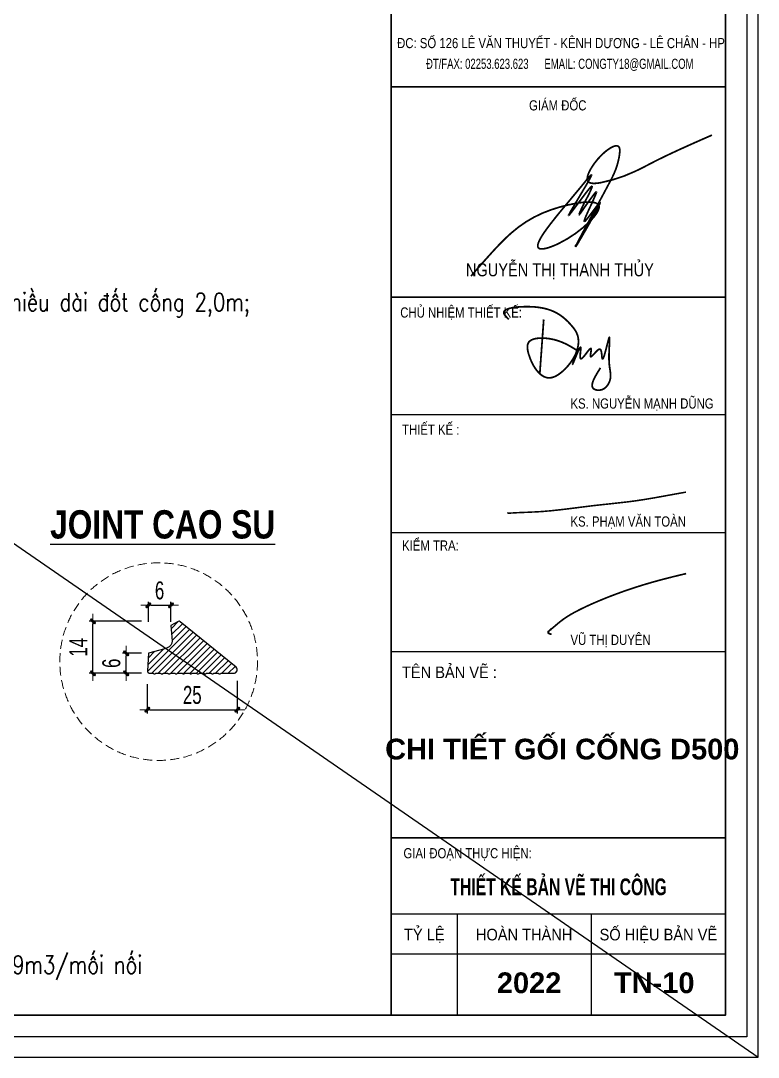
# Model space of a CAD drawing. Header units: inches. Extents: x 144032 to 217447, y 5454 to 57833.
# Drawn here: x 183348 to 185400, y 26884 to 29769 of the extents above; entities that cross this region are included whole.
import ezdxf
from ezdxf.enums import TextEntityAlignment as Align

# ---------------------------------------------------------------- set-up
doc = ezdxf.new("R2010")
doc.units = ezdxf.units.IN
doc.header["$MEASUREMENT"] = 0
doc.linetypes.add('HIDDEN', pattern=[0.375, 0.25, -0.125])
for name, color, linetype, lineweight in [('2 - Text2', 2, 'Continuous', 20), ('ISO', 153, 'Continuous', 13), ('JOINT TAM GIAC', 151, 'Continuous', 25), ('LC Dim', 8, 'Continuous', 18), ('LC Hatch', 252, 'Continuous', 9), ('LC ISO', 153, 'Continuous', 13), ('LC MANH DUT', 35, 'HIDDEN', 5), ('LC Net dam 1', 30, 'Continuous', 30), ('LC Text1', 3, 'Continuous', 20), ('LC Text2', 7, 'Continuous', 25), ('THEP', 1, 'Continuous', 35), ('to', 7, 'Continuous', 15)]:
    doc.layers.add(name, color=color, linetype=linetype, lineweight=lineweight)
for name, color, linetype in [('BT7-THAY', 7, 'Continuous'), ('ENTTNTHIETKE1', 2, 'Continuous'), ('GHICHU', 7, 'Continuous'), ('KHUNGTEN', 5, 'Continuous'), ('T.bao', 6, 'Continuous'), ('TXT', 5, 'Continuous')]:
    doc.layers.add(name, color=color, linetype=linetype)
doc.layers.add('KCS_Plotter', color=11, linetype='Continuous', plot=False)
doc.styles.add('EG 1', font='')
doc.styles.add('HOATBIF', font='hoatbif.shx', dxfattribs={"width": 0.7})
doc.styles.add('LC 3', font='vnsimli.shx', dxfattribs={"width": 0.75})
doc.styles.add('LC3', font='', dxfattribs={"width": 0.8})
doc.styles.add('style1', font='')
doc.styles.add('T2', font='', dxfattribs={"width": 0.8})
doc.styles.add('THANG2', font='')
doc.styles.add('VnAvantH-B', font='')
doc.styles.get('EG 1').set_extended_font_data('.VnAvantH', bold=True)
doc.styles.get('LC3').set_extended_font_data('.VnArialH', bold=True)
doc.styles.get('style1').set_extended_font_data('.VnAvantH')
doc.styles.get('T2').set_extended_font_data('.VnArialH')
doc.styles.get('THANG2').set_extended_font_data('.VnHelvetInsH', bold=True)
doc.styles.get('VnAvantH-B').set_extended_font_data('.VnAvantH', bold=True)
doc.dimstyles.new('1-100(1-25)', dxfattribs={"dimscale": 25, "dimtxt": 2.5, "dimasz": 0.35, "dimexe": 0.5, "dimexo": 0, "dimgap": 0.8, "dimtad": 1, "dimdec": 0, "dimzin": 0, "dimdsep": 46, "dimtxsty": 'HOATBIF', "dimblk1": 'DOT', "dimblk2": 'DOT', "dimsah": 1, "dimcen": -1, "dimdle": 1, "dimclrd": 256, "dimclre": 256, "dimclrt": 4, "dimadec": 3, "dimazin": 2, "dimtfac": 0.333333, "dimtdec": 0, "dimtix": 1, "dimtmove": 2, "dimatfit": 3, "dimldrblk": 'DOT', "dimfxl": 1, "dimtvp": 0.833333, "dimtolj": 1, "dimtzin": 0, "dimarcsym": 0})

# ---------------------------------------------------------------- blocks, each defined once
blk = doc.blocks.new('DOT')
at = {"layer": 'LC Dim'}
blk.add_line((-3, 0), (3, 0), dxfattribs=at)
at = {"layer": 'LC Dim', "color": 4}
blk.add_line((-1, -1), (1, 1), dxfattribs=at)
blk.add_lwpolyline([(0.5, 1), (-1, -0.5), (-0.5, -1), (1, 0.5)], close=True, dxfattribs=at)
blk = doc.blocks.new('*D601')
at = {"layer": 'Defpoints', "color": 0, "ltscale": 2, "transparency": 16777216}
for p in [(183548.7, 28097.7), (183683.9, 28097.7), (183683.9, 27952.8)]:
    blk.add_point(p, dxfattribs=at)
at = {"layer": 'LC Dim', "lineweight": -2, "ltscale": 2, "transparency": 16777216}
for p, q in [((183683.9, 28097.7), (183538.7, 28097.7)), ((183548.7, 27959.8), (183548.7, 28090.7)), ((183683.9, 27952.8), (183538.7, 27952.8))]:
    blk.add_line(p, q, dxfattribs=at)
at = {"layer": 'LC Dim', "lineweight": -2, "ltscale": 2, "transparency": 16777216, "xscale": 7, "yscale": 7, "zscale": 7}
for p, rotation in [((183548.7, 28097.7), 90), ((183548.7, 27952.8), 270)]:
    blk.add_blockref('DOT', p, dxfattribs=dict(at, rotation=rotation))
at = {"layer": 'LC Dim', "color": 4, "ltscale": 2, "transparency": 16777216, "insert": (183507.7, 28025.2), "char_height": 50, "attachment_point": 5, "rotation": 90, "style": 'HOATBIF'}
blk.add_mtext('\\A1;14', dxfattribs=at)
blk = doc.blocks.new('_Dot')
at = {"color": 0, "linetype": 'ByBlock', "lineweight": -2}
blk.add_line((-0.5, 0), (-1, 0), dxfattribs=at)
at = {"color": 0, "linetype": 'ByBlock', "const_width": 0.5}
blk.add_lwpolyline([(-0.25, 0, 1), (0.25, 0, 1)], format="xyb", close=True, dxfattribs=at)
blk = doc.blocks.new('*D602')
at = {"layer": 'Defpoints', "color": 0, "ltscale": 2, "transparency": 16777216}
for p in [(183641.2, 28008.7), (183683.9, 28008.7), (183683.9, 27952.8)]:
    blk.add_point(p, dxfattribs=at)
at = {"layer": 'LC Dim', "lineweight": -2, "ltscale": 2, "transparency": 16777216}
for p, q in [((183683.9, 28008.7), (183631.2, 28008.7)), ((183641.2, 27959.8), (183641.2, 28001.7)), ((183683.9, 27952.8), (183631.2, 27952.8))]:
    blk.add_line(p, q, dxfattribs=at)
at = {"layer": 'LC Dim', "lineweight": -2, "ltscale": 2, "transparency": 16777216, "xscale": 7, "yscale": 7, "zscale": 7}
for p, rotation in [((183641.2, 28008.7), 90), ((183641.2, 27952.8), 270)]:
    blk.add_blockref('DOT', p, dxfattribs=dict(at, rotation=rotation))
at = {"layer": 'LC Dim', "color": 4, "ltscale": 2, "transparency": 16777216, "insert": (183600.2, 27980.7), "char_height": 50, "attachment_point": 5, "rotation": 90, "style": 'HOATBIF'}
blk.add_mtext('\\A1;6', dxfattribs=at)
blk = doc.blocks.new('*D603')
at = {"layer": 'Defpoints', "color": 0, "ltscale": 2, "transparency": 16777216}
for p in [(183950.1, 27931.8), (183700.1, 27922.6), (183950.1, 27851.3)]:
    blk.add_point(p, dxfattribs=at)
at = {"layer": 'LC Dim', "lineweight": -2, "ltscale": 2, "transparency": 16777216}
for p, q in [((183950.1, 27931.8), (183950.1, 27841.3)), ((183700.1, 27922.6), (183700.1, 27841.3)), ((183707.1, 27851.3), (183943.1, 27851.3))]:
    blk.add_line(p, q, dxfattribs=at)
at = {"layer": 'LC Dim', "lineweight": -2, "ltscale": 2, "transparency": 16777216, "xscale": 7, "yscale": 7, "zscale": 7, "rotation": 180}
blk.add_blockref('DOT', (183700.1, 27851.3), dxfattribs=at)
at = {"layer": 'LC Dim', "lineweight": -2, "ltscale": 2, "transparency": 16777216, "xscale": 7, "yscale": 7, "zscale": 7}
blk.add_blockref('DOT', (183950.1, 27851.3), dxfattribs=at)
at = {"layer": 'LC Dim', "color": 4, "ltscale": 2, "transparency": 16777216, "insert": (183825.1, 27892.3), "char_height": 50, "attachment_point": 5, "style": 'HOATBIF'}
blk.add_mtext('\\A1;25', dxfattribs=at)
blk = doc.blocks.new('*D604')
at = {"layer": 'Defpoints', "color": 0, "ltscale": 2, "transparency": 16777216}
for p in [(183765.6, 28142.2), (183702.9, 28096.5), (183765.6, 28096.5)]:
    blk.add_point(p, dxfattribs=at)
at = {"layer": 'LC Dim', "lineweight": -2, "ltscale": 2, "transparency": 16777216}
for p, q in [((183702.9, 28096.5), (183702.9, 28152.2)), ((183709.9, 28142.2), (183758.6, 28142.2)), ((183765.6, 28096.5), (183765.6, 28152.2))]:
    blk.add_line(p, q, dxfattribs=at)
at = {"layer": 'LC Dim', "lineweight": -2, "ltscale": 2, "transparency": 16777216, "xscale": 7, "yscale": 7, "zscale": 7, "rotation": 180}
blk.add_blockref('DOT', (183702.9, 28142.2), dxfattribs=at)
at = {"layer": 'LC Dim', "lineweight": -2, "ltscale": 2, "transparency": 16777216, "xscale": 7, "yscale": 7, "zscale": 7}
blk.add_blockref('DOT', (183765.6, 28142.2), dxfattribs=at)
at = {"layer": 'LC Dim', "color": 4, "ltscale": 2, "transparency": 16777216, "insert": (183734.2, 28183.2), "char_height": 50, "attachment_point": 5, "style": 'HOATBIF'}
blk.add_mtext('\\A1;6', dxfattribs=at)
blk = doc.blocks.new('TIEUDE1')
at = {"layer": '2 - Text2', "color": 7, "style": 'EG 1'}
blk.add_attdef('TIªU§Ò', text='', height=5, dxfattribs=at).set_placement((0, 0), align=Align.BOTTOM_CENTER)
blk.add_attdef('TL', text='', height=3, dxfattribs=at).set_placement((0, -2), align=Align.TOP_CENTER)
blk = doc.blocks.new('chu ki Miss Duyen')
at = {"layer": 'ISO', "ltscale": 2, "const_width": 40}
blk.add_lwpolyline([(843, 225), (838, 225), (836, 225), (834, 225), (832, 225), (830, 226), (828, 226), (827, 226), (826, 226), (825, 226), (824, 226), (823, 226), (821, 226), (820, 227), (819, 227), (818, 227), (817, 227), (816, 227), (815, 227), (814, 227), (813, 228), (812, 228), (810, 228), (809, 228), (808, 228), (807, 229), (806, 229), (805, 229), (804, 229), (803, 230), (801, 230), (800, 230), (799, 230), (798, 231), (797, 231), (795, 231), (794, 232), (793, 232), (792, 232), (791, 233), (789, 233), (788, 233), (787, 234), (786, 234), (785, 235), (783, 235), (782, 235), (781, 236), (780, 236), (779, 237), (778, 237), (777, 238), (776, 238), (776, 238), (775, 238), (775, 239), (774, 239), (774, 239), (773, 239), (773, 240), (772, 240), (771, 240), (771, 240), (770, 241), (770, 241), (769, 241), (769, 242), (768, 242), (768, 242), (767, 242), (767, 243), (766, 243), (766, 243), (765, 244), (765, 244), (765, 244), (764, 245), (764, 245), (763, 245), (763, 246), (762, 246), (762, 246), (762, 247), (761, 247), (761, 247), (760, 248), (760, 248), (760, 248), (759, 249), (759, 249), (759, 249), (758, 250), (758, 250), (758, 250), (758, 251), (757, 251), (757, 251), (757, 252), (756, 252), (756, 253), (756, 253), (756, 253), (756, 254), (755, 254), (755, 255), (755, 255), (755, 255), (755, 256), (755, 256), (754, 257), (754, 257), (754, 257), (754, 258), (754, 258), (754, 259), (754, 259), (754, 260), (754, 260), (754, 260), (754, 261), (754, 261), (754, 262), (754, 262), (754, 263), (754, 263), (754, 263), (754, 264), (754, 264), (754, 265), (754, 265), (754, 266), (754, 266), (754, 267), (754, 267), (755, 268), (755, 268), (755, 269), (755, 269), (755, 270), (755, 270), (755, 270), (756, 271), (756, 271), (756, 272), (756, 272), (756, 273), (757, 273), (757, 274), (757, 274), (757, 275), (758, 275), (758, 276), (758, 276), (758, 277), (759, 277), (759, 278), (759, 278), (759, 279), (760, 279), (760, 280), (760, 280), (761, 281), (761, 281), (761, 282), (762, 282), (762, 283), (762, 283), (763, 284), (763, 284), (763, 285), (764, 285), (764, 286), (764, 286), (765, 287), (766, 288), (767, 289), (767, 290), (768, 291), (769, 293), (770, 294), (771, 295), (771, 296), (772, 297), (773, 298), (774, 299), (775, 300), (776, 301), (777, 302), (778, 303), (778, 304), (780, 306), (781, 307), (782, 308), (783, 309), (784, 310), (785, 311), (786, 312), (786, 312), (787, 313), (788, 314), (789, 315), (790, 316), (791, 317), (792, 318), (792, 319), (793, 320), (794, 321), (795, 322), (796, 323), (797, 324), (797, 324), (798, 325), (799, 326), (800, 327), (801, 328), (801, 329), (802, 330), (803, 330), (804, 331), (805, 332), (805, 333), (806, 334), (807, 335), (808, 336), (808, 336), (809, 337), (810, 338), (811, 339), (811, 340), (812, 340), (813, 341), (814, 343), (816, 344), (817, 346), (819, 348), (820, 349), (822, 351), (823, 352), (824, 354), (826, 355), (827, 357), (829, 358), (830, 360), (831, 361), (834, 364), (840, 370), (842, 372), (845, 376), (848, 379), (851, 382), (853, 386), (856, 389), (859, 392), (862, 395), (865, 398), (867, 401), (870, 404), (873, 407), (876, 411), (879, 414), (882, 417), (885, 420), (887, 423), (890, 427), (893, 430), (896, 433), (899, 436), (902, 440), (905, 443), (908, 446), (911, 449), (914, 453), (917, 456), (920, 459), (923, 462), (926, 466), (928, 469), (931, 472), (934, 476), (937, 479), (940, 482), (943, 486), (946, 489), (949, 492), (953, 495), (956, 499), (959, 502), (962, 505), (965, 509), (968, 512), (971, 515), (974, 519), (977, 522), (980, 525), (983, 529), (986, 532), (989, 535), (992, 538), (996, 542), (999, 545), (1002, 548), (1005, 552), (1008, 555), (1011, 558), (1014, 561), (1017, 565), (1021, 568), (1024, 571), (1027, 574), (1030, 578), (1033, 581), (1036, 584), (1040, 587), (1043, 591), (1046, 594), (1049, 596), (1052, 600), (1056, 603), (1059, 606), (1062, 610), (1065, 613), (1069, 616), (1072, 619), (1075, 622), (1078, 625), (1082, 628), (1085, 631), (1088, 634), (1091, 637), (1095, 640), (1098, 643), (1101, 646), (1105, 649), (1108, 652), (1111, 655), (1114, 658), (1118, 661), (1121, 664), (1124, 667), (1128, 670), (1131, 673), (1134, 676), (1138, 679), (1141, 682), (1144, 685), (1148, 688), (1151, 691), (1154, 694), (1158, 697), (1161, 700), (1165, 702), (1168, 705), (1171, 708), (1175, 711), (1178, 714), (1182, 717), (1185, 720), (1188, 722), (1192, 725), (1195, 728), (1199, 731), (1202, 734), (1205, 736), (1209, 739), (1212, 742), (1216, 745), (1219, 747), (1223, 750), (1226, 753), (1229, 756), (1233, 758), (1236, 761), (1240, 764), (1243, 767), (1247, 769), (1250, 772), (1254, 775), (1257, 777), (1261, 780), (1264, 783), (1268, 785), (1271, 788), (1275, 791), (1278, 793), (1282, 796), (1285, 799), (1289, 801), (1292, 804), (1296, 807), (1299, 809), (1303, 812), (1306, 815), (1310, 817), (1313, 820), (1317, 822), (1320, 825), (1324, 828), (1327, 830), (1331, 833), (1335, 835), (1338, 838), (1342, 840), (1345, 843), (1349, 846), (1352, 848), (1356, 851), (1360, 853), (1363, 856), (1367, 858), (1370, 861), (1374, 863), (1377, 866), (1381, 868), (1385, 871), (1392, 876), (1399, 881), (1406, 886), (1413, 891), (1421, 896), (1428, 901), (1435, 906), (1442, 911), (1447, 915), (1457, 921), (1464, 926), (1471, 931), (1479, 936), (1486, 941), (1493, 946), (1501, 950), (1508, 955), (1515, 960), (1523, 965), (1530, 970), (1537, 975), (1545, 980), (1552, 984), (1559, 989), (1567, 994), (1574, 999), (1582, 1004), (1589, 1008), (1596, 1013), (1604, 1018), (1611, 1023), (1619, 1028), (1626, 1032), (1634, 1037), (1641, 1042), (1648, 1046), (1656, 1051), (1663, 1056), (1671, 1061), (1678, 1065), (1686, 1070), (1693, 1075), (1701, 1079), (1708, 1084), (1716, 1089), (1723, 1093), (1731, 1098), (1738, 1103), (1746, 1107), (1753, 1112), (1761, 1116), (1769, 1121), (1776, 1126), (1784, 1130), (1791, 1135), (1799, 1139), (1806, 1144), (1814, 1148), (1822, 1153), (1829, 1158), (1837, 1162), (1844, 1167), (1852, 1171), (1860, 1176), (1867, 1180), (1875, 1185), (1882, 1189), (1890, 1194), (1898, 1198), (1905, 1203), (1913, 1207), (1921, 1212), (1928, 1216), (1936, 1220), (1943, 1225), (1951, 1229), (1959, 1234), (1964, 1237), (1974, 1243), (1982, 1247), (1989, 1251), (1997, 1256), (2005, 1260), (2012, 1265), (2020, 1269), (2028, 1273), (2036, 1278), (2043, 1282), (2051, 1286), (2059, 1291), (2066, 1295), (2074, 1299), (2082, 1304), (2089, 1308), (2097, 1312), (2105, 1317), (2113, 1321), (2120, 1325), (2128, 1330), (2136, 1334), (2144, 1338), (2151, 1342), (2159, 1347), (2167, 1351), (2175, 1355), (2182, 1359), (2190, 1364), (2198, 1368), (2206, 1372), (2213, 1376), (2221, 1381), (2229, 1385), (2237, 1389), (2244, 1393), (2252, 1397), (2260, 1402), (2268, 1406), (2276, 1410), (2283, 1414), (2291, 1418), (2299, 1422), (2307, 1426), (2315, 1431), (2322, 1435), (2330, 1439), (2338, 1443), (2346, 1447), (2354, 1451), (2361, 1455), (2369, 1459), (2377, 1464), (2385, 1468), (2393, 1472), (2401, 1476), (2408, 1480), (2416, 1484), (2424, 1488), (2432, 1492), (2440, 1496), (2448, 1500), (2456, 1504), (2463, 1508), (2471, 1512), (2479, 1516), (2487, 1520), (2495, 1524), (2503, 1528), (2511, 1532), (2519, 1536), (2526, 1540), (2534, 1544), (2542, 1548), (2550, 1552), (2558, 1556), (2566, 1560), (2574, 1564), (2582, 1568), (2590, 1572), (2598, 1575), (2606, 1579), (2613, 1583), (2621, 1587), (2629, 1591), (2637, 1595), (2645, 1599), (2653, 1603), (2661, 1607), (2669, 1610), (2677, 1614), (2685, 1618), (2693, 1622), (2701, 1626), (2709, 1630), (2717, 1633), (2725, 1637), (2733, 1641), (2741, 1645), (2749, 1649), (2756, 1652), (2764, 1656), (2772, 1660), (2780, 1664), (2788, 1668), (2796, 1671), (2804, 1675), (2812, 1679), (2820, 1683), (2828, 1686), (2836, 1690), (2844, 1694), (2852, 1698), (2860, 1701), (2868, 1705), (2876, 1709), (2884, 1712), (2892, 1716), (2900, 1720), (2908, 1723), (2916, 1727), (2925, 1731), (2933, 1734), (2941, 1738), (2949, 1742), (2957, 1745), (2965, 1749), (2973, 1753), (2981, 1756), (2989, 1760), (2997, 1763), (3005, 1767), (3013, 1771), (3021, 1774), (3029, 1778), (3037, 1781), (3045, 1785), (3053, 1789), (3061, 1792), (3069, 1796), (3078, 1799), (3086, 1803), (3094, 1806), (3102, 1810), (3110, 1813), (3118, 1817), (3126, 1820), (3134, 1824), (3142, 1827), (3150, 1831), (3156, 1833), (3167, 1838), (3175, 1841), (3183, 1845), (3191, 1848), (3199, 1852), (3207, 1855), (3215, 1859), (3223, 1862), (3232, 1866), (3240, 1869), (3248, 1873), (3256, 1876), (3264, 1879), (3272, 1883), (3280, 1886), (3288, 1890), (3297, 1893), (3305, 1896), (3313, 1900), (3321, 1903), (3329, 1907), (3337, 1910), (3345, 1913), (3354, 1917), (3362, 1920), (3370, 1923), (3378, 1927), (3386, 1930), (3394, 1933), (3403, 1937), (3411, 1940), (3419, 1944), (3427, 1947), (3435, 1950), (3452, 1957), (3468, 1963), (3484, 1970), (3501, 1977), (3517, 1983), (3534, 1990), (3550, 1996), (3566, 2003), (3583, 2009), (3599, 2016), (3616, 2022), (3632, 2029), (3648, 2035), (3665, 2042), (3681, 2048), (3698, 2055), (3714, 2061), (3731, 2068), (3747, 2074), (3763, 2081), (3780, 2087), (3796, 2093), (3813, 2100), (3828, 2106)], dxfattribs=at)
blk = doc.blocks.new('nguyen thi thanh thuy')
at = {"layer": 'ISO', "ltscale": 2, "const_width": 40}
blk.add_lwpolyline([(-2685, -1690, -0.006388), (-2178, -1117, -0.008557), (-1977, -905, -0.017087), (-1770, -708, -0.102087), (-833, -161, -0.039833), (-270, -16, -0.020512), (-90, 8, -0.044497), (98, 9, -0.05587), (182, -8, -0.113633), (236, -42, -0.176433), (258, -92, -0.077033), (254, -135, -0.069534), (223, -210, -0.038569), (166, -296, -0.030368), (57, -421, -0.082382), (-675, -942, -0.035158), (-905, -1035, -0.04441), (-1026, -1062, -0.066948), (-1091, -1062, -0.143409), (-1132, -1043, -0.176131), (-1149, -1007, -0.069024), (-1148, -973, -0.059887), (-1131, -911, -0.036714), (-1079, -807, -0.019023), (-1000, -683, -0.011006), (-898, -542, -0.01042), (-645, -222, 0.001355), (-76, 463, -0.031231), (69, 631, -0.180623), (82, 640, -0.602198), (84, 631, -0.055981), (56, 570, -0.010846), (-28, 418, 0.000464), (-371, -161, 0.02324), (-439, -286, 1.627113), (-437, -292, 0.049833), (-397, -245, 0.005496), (-91, 162, -0.011697), (26, 311, -0.051381), (82, 370, -0.288592), (95, 376, -0.379106), (97, 362, -0.040394), (80, 315, -0.015043), (4, 153, 0.026859), (-200, -261, 0.160173), (-204, -278, 0.62441), (-195, -273, 0.034188), (-141, -204, -0.015387), (148, 200, -0.034245), (183, 240, -0.377171), (195, 246, -0.275743), (195, 230, -0.039705), (162, 143, -0.007154), (29, -150, 0.010269), (-53, -335, 0.059207), (-81, -418, 0.494242), (-78, -431, 0.209425), (-61, -421, 0.031522), (-22, -378, 0.012151), (92, -232, -0.015412), (249, -26, -0.066877), (274, -2, -1.012313), (279, -8, -0.055225), (269, -38, -0.019501), (211, -159, -0.008968), (2, -538, -0.00525), (-207, -898, -0.041875), (-284, -1018, -0.365695), (-264, -970, -0.007459), (-39, -543, 0.000828), (491, 447, 0.016244), (598, 659, 0.05881), (711, 1009, 0.039413), (734, 1174, 0.060004), (730, 1242, 0.240646), (692, 1298, 0.134453), (647, 1305, 0.071372), (590, 1291, 0.040684), (523, 1258, 0.056501), (335, 1112, 0.071752), (65, 772, 0.045704), (5, 642, 0.058573), (-12, 565, 0.116475), (-5, 505, 0.165912), (30, 466, 0.096245), (88, 446, 0.048338), (165, 443, 0.036618), (301, 460, 0.062636), (1097, 724, 0.01049), (1469, 913, -0.006081), (1725, 1041, -0.007252), (2275, 1297, -0.003845), (2852, 1552)], format="xyb", dxfattribs=at)
blk = doc.blocks.new('chu ki Toan')
at = {"layer": 'LC ISO', "const_width": 49}
blk.add_lwpolyline([(-20, 15), (-7, 4), (0, 0), (12, -4), (24, -6), (37, -6), (51, -6), (61, -5), (78, -4), (92, -3), (105, -2), (119, -1), (132, 0), (146, 0), (159, 1), (173, 2), (186, 3), (199, 3), (213, 4), (226, 5), (239, 6), (252, 6), (265, 7), (278, 8), (291, 8), (304, 9), (317, 10), (330, 10), (343, 11), (356, 11), (369, 12), (382, 12), (395, 13), (408, 14), (420, 14), (433, 15), (446, 15), (458, 16), (471, 16), (484, 17), (496, 17), (509, 18), (522, 18), (534, 19), (547, 19), (559, 20), (572, 20), (584, 21), (597, 21), (609, 22), (622, 22), (634, 23), (647, 23), (659, 24), (672, 24), (684, 25), (697, 26), (709, 26), (721, 27), (734, 27), (746, 28), (759, 28), (771, 29), (783, 29), (796, 30), (808, 31), (820, 31), (833, 32), (845, 32), (858, 33), (870, 34), (882, 34), (895, 35), (907, 36), (919, 36), (932, 37), (944, 38), (957, 38), (969, 39), (982, 40), (992, 41), (1006, 42), (1019, 42), (1031, 43), (1044, 44), (1056, 45), (1069, 46), (1081, 47), (1094, 48), (1106, 49), (1119, 49), (1131, 50), (1144, 51), (1156, 52), (1169, 53), (1181, 54), (1194, 55), (1207, 56), (1219, 58), (1232, 59), (1244, 60), (1257, 61), (1270, 62), (1282, 63), (1295, 64), (1307, 65), (1320, 67), (1333, 68), (1345, 69), (1358, 70), (1371, 71), (1383, 73), (1396, 74), (1409, 75), (1421, 76), (1434, 78), (1447, 79), (1459, 80), (1472, 82), (1485, 83), (1497, 84), (1510, 86), (1523, 87), (1536, 88), (1548, 90), (1561, 91), (1574, 92), (1586, 94), (1599, 95), (1612, 97), (1625, 98), (1637, 99), (1650, 101), (1663, 102), (1676, 104), (1688, 105), (1701, 107), (1714, 108), (1727, 110), (1739, 111), (1752, 113), (1765, 114), (1778, 116), (1790, 117), (1803, 119), (1816, 120), (1829, 122), (1841, 123), (1854, 125), (1867, 126), (1880, 128), (1892, 129), (1905, 131), (1918, 133), (1931, 134), (1944, 136), (1956, 137), (1969, 139), (1982, 141), (1995, 142), (2007, 144), (2020, 145), (2033, 147), (2046, 149), (2058, 150), (2071, 152), (2084, 153), (2097, 155), (2109, 157), (2122, 158), (2135, 160), (2147, 161), (2160, 163), (2173, 165), (2186, 166), (2198, 168), (2211, 170), (2224, 171), (2236, 173), (2245, 174), (2262, 176), (2274, 178), (2287, 179), (2300, 181), (2313, 182), (2325, 184), (2338, 186), (2351, 187), (2363, 189), (2376, 191), (2389, 192), (2401, 194), (2414, 195), (2426, 197), (2439, 199), (2452, 200), (2464, 202), (2477, 203), (2490, 205), (2502, 206), (2515, 208), (2528, 210), (2540, 211), (2553, 213), (2566, 214), (2578, 216), (2591, 217), (2603, 219), (2616, 221), (2629, 222), (2641, 224), (2654, 225), (2667, 227), (2679, 228), (2692, 230), (2705, 231), (2717, 233), (2734, 235), (2743, 236), (2755, 237), (2768, 239), (2780, 240), (2793, 241), (2806, 243), (2818, 244), (2831, 246), (2844, 247), (2856, 249), (2869, 250), (2882, 252), (2894, 253), (2907, 254), (2920, 256), (2932, 257), (2945, 259), (2958, 260), (2970, 261), (2983, 263), (2996, 264), (3008, 265), (3021, 267), (3034, 268), (3046, 270), (3059, 271), (3072, 272), (3084, 274), (3097, 275), (3110, 276), (3122, 278), (3135, 279), (3148, 280), (3160, 282), (3173, 283), (3186, 285), (3199, 286), (3211, 287), (3224, 289), (3237, 290), (3249, 291), (3262, 293), (3275, 294), (3287, 295), (3300, 297), (3313, 298), (3325, 299), (3338, 301), (3351, 302), (3363, 304), (3376, 305), (3389, 306), (3401, 308), (3414, 309), (3427, 310), (3439, 312), (3452, 313), (3465, 315), (3477, 316), (3490, 317), (3503, 319), (3516, 320), (3528, 322), (3541, 323), (3554, 324), (3566, 326), (3579, 327), (3592, 329), (3604, 330), (3617, 332), (3630, 333), (3642, 334), (3655, 336), (3668, 337), (3680, 339), (3693, 340), (3706, 342), (3718, 343), (3731, 345), (3744, 346), (3756, 348), (3769, 349), (3782, 351), (3794, 352), (3807, 354), (3820, 356), (3832, 357), (3845, 359), (3858, 360), (3870, 362), (3883, 364), (3896, 365), (3908, 367), (3921, 368), (3933, 370), (3946, 372), (3959, 373), (3971, 375), (3984, 377), (3997, 378), (4009, 380), (4022, 382), (4035, 384), (4047, 385), (4060, 387), (4072, 389), (4085, 391), (4095, 392), (4110, 394), (4123, 396), (4136, 398), (4148, 400), (4161, 402), (4173, 404), (4186, 405), (4199, 407), (4211, 409), (4224, 411), (4236, 413), (4249, 415), (4262, 417), (4274, 419), (4287, 421), (4299, 423), (4312, 425), (4325, 427), (4337, 429), (4350, 431), (4362, 433), (4375, 435), (4388, 437), (4400, 439), (4413, 441), (4425, 443), (4438, 445), (4450, 447), (4463, 449), (4476, 452), (4488, 454), (4501, 456), (4513, 458), (4526, 460), (4538, 462), (4551, 464), (4564, 467), (4576, 469), (4589, 471), (4601, 473), (4614, 475), (4626, 477), (4639, 480), (4651, 482), (4664, 484), (4677, 486), (4689, 488), (4702, 491), (4714, 493), (4727, 495), (4739, 497), (4752, 500), (4764, 502), (4777, 504), (4790, 506), (4802, 509), (4815, 511), (4827, 513), (4840, 515), (4852, 518), (4865, 520), (4877, 522), (4890, 524), (4903, 527), (4915, 529), (4928, 531), (4940, 534), (4953, 536), (4965, 538), (4978, 540), (4990, 543), (5003, 545), (5015, 547), (5028, 550), (5041, 552), (5053, 554), (5066, 556), (5078, 559), (5091, 561), (5103, 563), (5116, 566), (5128, 568), (5141, 570), (5153, 572), (5166, 575), (5179, 577), (5191, 579), (5204, 582), (5216, 584), (5229, 586), (5241, 588), (5254, 591), (5266, 593), (5279, 595), (5291, 597), (5304, 600), (5317, 602), (5329, 604), (5342, 606), (5354, 609), (5367, 611), (5379, 613), (5392, 616), (5404, 618), (5417, 620), (5429, 622), (5442, 625), (5455, 627), (5467, 629), (5480, 631), (5492, 634), (5505, 636), (5517, 638), (5530, 640), (5542, 643), (5555, 645), (5567, 647), (5580, 649), (5593, 652), (5605, 654), (5618, 656), (5630, 658), (5643, 661), (5655, 663)], dxfattribs=at)
blk = doc.blocks.new('Nguyen Manh Dung')
at = {"layer": 'LC ISO', "const_width": 60}
for points in [[(-1870, 1732), (-1922, 1783), (-1970, 1833), (-2008, 1881), (-2021, 1904), (-2030, 1922), (-2036, 1946), (-2036, 1965), (-2032, 1984), (-2024, 2001), (-2013, 2017), (-1997, 2033), (-1956, 2060), (-1902, 2084), (-1839, 2104), (-1766, 2121), (-1686, 2135), (-1601, 2145), (-1512, 2153), (-1330, 2161), (-1222, 2162), (-1153, 2160), (-1069, 2157), (-989, 2152), (-911, 2144), (-837, 2135), (-695, 2110), (-564, 2078), (-443, 2038), (-329, 1991), (-223, 1936), (-123, 1874), (-29, 1805), (62, 1728), (149, 1645), (256, 1528), (315, 1458), (354, 1407), (390, 1354), (422, 1299), (437, 1269), (469, 1185), (484, 1126), (494, 1065), (499, 1003), (499, 941), (494, 878), (485, 814), (471, 750), (453, 686), (431, 622), (405, 559), (376, 496), (307, 372), (227, 253), (136, 140), (37, 34), (-37, -34), (-125, -106), (-181, -145), (-238, -181), (-295, -210), (-353, -234), (-410, -250), (-483, -260), (-523, -259), (-578, -251), (-632, -234), (-684, -211), (-736, -180), (-785, -143), (-833, -100), (-879, -52), (-923, 1), (-965, 58), (-1005, 119), (-1042, 183), (-1077, 249), (-1138, 388), (-1194, 552), (-1208, 601), (-1223, 671), (-1233, 739), (-1236, 803), (-1230, 862), (-1211, 919), (-1186, 959), (-1148, 997), (-1101, 1027), (-1045, 1052), (-983, 1070), (-915, 1083), (-844, 1090), (-769, 1093), (-693, 1092), (-616, 1088), (-517, 1077), (-468, 1069), (-329, 1041), (-199, 1004), (-78, 960), (38, 909), (148, 854), (254, 795), (460, 671)], [(-814, -118), (-802, 50), (-790, 217), (-778, 385), (-765, 552), (-753, 720), (-741, 888), (-729, 1055), (-717, 1223), (-705, 1390), (-693, 1558), (-681, 1725)], [(477, 775), (449, 689), (422, 605), (409, 565), (396, 525), (384, 487), (373, 450), (361, 415), (351, 382), (342, 351), (333, 323), (325, 298), (319, 275), (313, 256), (309, 240), (306, 227), (304, 218), (304, 214), (305, 213), (306, 215), (308, 217), (310, 221), (313, 227), (315, 232), (318, 240), (326, 258), (336, 280), (346, 306), (358, 334), (370, 365), (384, 398), (398, 433), (427, 504), (457, 575), (472, 609), (486, 641), (500, 671), (514, 699), (526, 723), (538, 744), (548, 761), (553, 767), (557, 773), (561, 777), (565, 780), (568, 781), (571, 781), (573, 779), (575, 776), (576, 771), (577, 764), (578, 756), (578, 746), (577, 735), (577, 723), (575, 695), (572, 664), (569, 631), (565, 596), (560, 527), (558, 494), (558, 464), (560, 438), (561, 426), (564, 416), (566, 408), (570, 401), (574, 395), (580, 391), (584, 390), (590, 390), (597, 392), (605, 396), (613, 401), (622, 408), (631, 416), (641, 425), (662, 447), (684, 472), (707, 500), (731, 530), (779, 593), (802, 623), (825, 652), (846, 678), (866, 701), (875, 710), (884, 719), (892, 726), (900, 732), (906, 737), (913, 740), (918, 741), (922, 740), (926, 737), (929, 732), (931, 725), (931, 717), (932, 706), (931, 694), (930, 680), (929, 666), (925, 634), (920, 601), (915, 568), (912, 536), (910, 522), (909, 508), (909, 496), (909, 485), (911, 476), (913, 469), (914, 466), (920, 461), (925, 461), (931, 462), (937, 465), (945, 470), (953, 476), (962, 484), (971, 493), (981, 503), (1003, 526), (1026, 551), (1076, 605), (1101, 632), (1126, 657), (1150, 679), (1162, 688), (1173, 697), (1184, 704), (1195, 709), (1205, 713), (1214, 715), (1223, 715), (1228, 715), (1239, 710), (1246, 704), (1252, 697), (1258, 688), (1263, 677), (1267, 665), (1275, 639), (1281, 609), (1286, 576), (1290, 543), (1293, 510), (1296, 479), (1299, 451), (1302, 426), (1304, 416), (1306, 405), (1308, 399), (1310, 394), (1312, 389), (1315, 387), (1318, 385), (1321, 385), (1324, 387), (1327, 389), (1331, 393), (1334, 399), (1342, 412), (1350, 430), (1359, 452), (1368, 477), (1377, 505), (1386, 536), (1396, 569), (1406, 605), (1426, 679), (1466, 833), (1475, 870), (1485, 906), (1494, 941), (1502, 973), (1510, 1003), (1518, 1031), (1524, 1055), (1531, 1075), (1538, 1095), (1541, 1104), (1545, 1112), (1549, 1116), (1552, 1117), (1554, 1113), (1556, 1106), (1557, 1095), (1558, 1081), (1558, 1065), (1558, 1045), (1557, 1023), (1557, 998), (1556, 971), (1554, 942), (1553, 911), (1552, 878), (1550, 844), (1546, 772), (1543, 696), (1540, 617), (1538, 537), (1537, 458), (1537, 381), (1540, 306), (1541, 276), (1544, 237), (1547, 204), (1550, 173), (1557, 113), (1565, 57), (1573, 5), (1580, -45), (1586, -93), (1590, -139), (1592, -185), (1590, -230), (1584, -276), (1580, -299), (1573, -328), (1568, -347), (1560, -371), (1551, -395), (1540, -419), (1528, -444), (1515, -467), (1501, -491), (1485, -513), (1469, -535), (1451, -556), (1432, -576), (1412, -594), (1390, -611), (1368, -626), (1344, -640), (1320, -652), (1288, -663), (1267, -668), (1239, -673), (1211, -676), (1183, -677), (1155, -676), (1128, -673), (1103, -668), (1079, -662), (1056, -653), (1039, -645), (1019, -632), (1004, -620), (992, -605), (982, -590), (975, -573), (970, -555), (966, -536), (965, -516), (966, -494), (969, -472), (973, -449), (979, -424), (987, -399), (996, -373), (1006, -346), (1018, -319), (1031, -291), (1060, -233), (1093, -172), (1128, -111), (1166, -48), (1246, 81)]]:
    blk.add_lwpolyline(points, dxfattribs=at)
blk = doc.blocks.new('khung vpn')
at = {"layer": 'Defpoints'}
for p, q in [((52556.46, -4235.276), (52556.46, -4195.446)), ((52498.758, -4235.276), (52556.46, -4235.276))]:
    blk.add_line(p, q, dxfattribs=at)
at = {"layer": 'KHUNGTEN'}
blk.add_lwpolyline([(52556.243, -4234.885), (52502.048, -4234.885), (52502.048, -4195.662), (52556.243, -4195.662)], close=True, dxfattribs=at)
at = {"layer": 'T.bao'}
for p, q in [((52549.443, -4222.987), (52555.832, -4222.987)), ((52549.443, -4225.241), (52555.832, -4225.241)), ((52549.443, -4227.516), (52555.832, -4227.516)), ((52549.443, -4232.534), (52555.832, -4232.534)), ((52550.703, -4232.534), (52550.703, -4234.474)), ((52553.267, -4232.534), (52553.267, -4234.474)), ((52549.443, -4233.296), (52555.832, -4233.296))]:
    blk.add_line(p, q, dxfattribs=at)
at = {"layer": 'THEP'}
for p, q in [((52549.443, -4216.721), (52555.832, -4216.721)), ((52549.443, -4220.741), (52555.832, -4220.741)), ((52549.443, -4231.083), (52555.832, -4231.083))]:
    blk.add_line(p, q, dxfattribs=at)
for points in [[(52555.832, -4234.474), (52502.459, -4234.474), (52502.459, -4196.073), (52555.832, -4196.073)], [(52555.832, -4196.073), (52555.832, -4234.474), (52549.443, -4234.474), (52549.443, -4196.073)]]:
    blk.add_lwpolyline(points, close=True, dxfattribs=at)
at = {"layer": 'TXT', "linetype": 'Continuous'}
blk.add_line((52555.832, -4196.073), (52555.832, -4234.474), dxfattribs=at)
at = {"layer": 'ISO', "xscale": 0.0007999999999999995, "yscale": 0.0007999999999999995, "zscale": 0.0007999999999999995, "rotation": 352.0676215534355}
blk.add_blockref('chu ki Miss Duyen', (52551.816, -4227.273), dxfattribs=at)
at = {"layer": 'LC ISO', "xscale": 0.000601425, "yscale": 0.000601425, "zscale": 0.000601425}
blk.add_blockref('chu ki Toan', (52551.676, -4224.868), dxfattribs=at)
at = {"layer": 'LC Net dam 1'}
for name, p, xscale, yscale, zscale in [('nguyen thi thanh thuy', (52553.202, -4218.934), 0.0008320000000000002, 0.0008320000000000002, 0.0008320000000000002), ('Nguyen Manh Dung', (52552.742, -4222.139), 0.0005625000000000002, 0.0005625000000000002, 0.0005625000000000002)]:
    blk.add_blockref(name, p, dxfattribs=dict(at, xscale=xscale, yscale=yscale, zscale=zscale))
at = {"layer": 'BT7-THAY', "linetype": 'ByBlock', "style": 'VnAvantH-B', "width": 0.7}
blk.add_text('thiÕt kÕ b¶n vÏ thi c«ng', height=0.32076, dxfattribs=at).set_placement((52552.643, -4232.177), align=Align.CENTER)
at = {"layer": 'TXT', "linetype": 'Continuous'}
for s, height, style, width, p in [('®c: sè 126 lª v¨n thuyÕt - kªnh d\xad¬ng - lª ch©n - hp', 0.19408, 'T2', 0.8, (52552.689, -4215.98)), ('§T/fax: 02253.623.623      Email: Congty18@gmail.com', 0.19408, 'style1', 0.7, (52552.666, -4216.376)), ('nguyÔn thÞ thanh thñy', 0.24954, 'T2', 0.8, (52552.668, -4220.343)), ('giai ®o¹n thùc hiÖn:', 0.19408, 'T2', 0.8, (52550.904, -4231.471)), ('tû lÖ', 0.2218, 'T2', 0.9, (52550.076, -4233.041)), ('hoµn thµnh', 0.2218, 'T2', 0.9, (52551.985, -4233.041)), ('sè hiÖu b¶n vÏ', 0.22181, 'T2', 0.9, (52554.55, -4233.041))]:
    blk.add_text(s, height=height, dxfattribs=dict(at, style=style, width=width)).set_placement(p, align=Align.CENTER)
at = {"layer": 'TXT', "linetype": 'Continuous', "style": 'T2'}
for s, height, width, p in [('gi¸m ®èc', 0.1941, 0.8, (52552.079, -4217.171)), ('chñ nhiÖm thiÕt kÕ:', 0.19408, 0.8, (52549.617, -4221.132)), ('ks. nguyÔn m¹nh dòng', 0.19408, 0.8, (52552.871, -4222.872)), ('thiÕt kÕ :', 0.1941, 0.8, (52549.651, -4223.371)), ('ks. ph¹m v¨n toµn', 0.19408, 0.8, (52552.871, -4225.128)), ('kiÓm tra:', 0.1941, 0.8, (52549.651, -4225.587)), ('vò thÞ duyªn', 0.19408, 0.8, (52552.871, -4227.392)), ('tªn b¶n vÏ :', 0.22181, 0.9, (52549.651, -4228.026))]:
    blk.add_text(s, height=height, dxfattribs=dict(at, width=width)).set_placement(p)

msp = doc.modelspace()

# ---------------------------------------------------------------- hatches: boundary and pattern name
at = {"layer": 'LC Hatch', "ltscale": 200}
h = msp.add_hatch(dxfattribs=at)
h.set_pattern_fill('BT-DA1X2', color=256, scale=0.8, style=0, pattern_type=2)
h.set_pattern_definition([(50, (161414.61, 58077.06), (145.74774, -12.75127), [15.24, -167.64]), (355, (161414.61, 58077.06), (-28.19426, 152.8453), [12.192, -134.112]), (100.451, (161426.76, 58075.99), (117.554, 140.09335), [12.952, -142.472]), (50, (161574.61, 58237.06), (145.74774, -12.75127), [15.24, -167.64]), (355, (161574.61, 58237.06), (-28.19426, 152.8453), [12.192, -134.112]), (100.451, (161586.76, 58235.99), (117.554, 140.09335), [12.952, -142.472]), (46.1842, (161414.61, 58117.7), (216.8632, -33.6339), [22.86, -251.46]), (96.6356, (161432.69, 58114.9), (189.9234, 197.9404), [19.428, -213.708]), (351.184, (161414.61, 58117.7), (189.9237, 197.9401), [18.288, -201.168]), (46.1842, (161574.61, 58277.7), (216.8632, -33.6339), [22.86, -251.46]), (96.6356, (161592.69, 58274.9), (189.9234, 197.9404), [19.428, -213.708]), (351.184, (161574.61, 58277.7), (189.9237, 197.9401), [18.288, -201.168]), (21, (161434.93, 58107.54), (121.2919, -81.8124), [15.24, -167.64]), (326, (161434.93, 58107.54), (49.4416, 147.3504), [12.192, -134.112]), (71.4514, (161445.04, 58100.72), (170.7332, 65.5383), [12.952, -142.472]), (21, (161594.93, 58267.54), (121.2919, -81.8124), [15.24, -167.64]), (326, (161594.93, 58267.54), (49.4416, 147.3504), [12.192, -134.112]), (71.4514, (161605.04, 58260.72), (170.7332, 65.5383), [12.952, -142.472]), (37.5, (161414.613, 58077.055), (2.47088, 67.64403), [0, -132.4864, 0, -136.144, 0, -134.62]), (7.5, (161414.61, 58077.055), (53.45573, 80.14446), [0, -77.6224, 0, -129.4384, 0, -51.308]), (327.5, (161369.3, 58077.055), (108.472476, -4.582995), [0, -50.8, 0, -158.496, 0, -210.312]), (317.5, (161348.98, 58077.06), (118.50335, 20.3412), [0, -66.04, 0, -105.2576, 0, -149.352]), (45, (161414.61, 58077.06), (-107.7631, 107.7631), []), (45, (161450.53, 58077.06), (-107.7631, 107.7631), []), (45, (161486.46, 58077.06), (-107.7631, 107.7631), []), (45, (161522.38, 58077.06), (-107.7631, 107.7631), [])])
h.paths.add_polyline_path([(183619, 27590), (183619, 27703.4), (183544, 27703.4), (183544, 27590)], flags=24)
h.paths.add_polyline_path([(183819.5, 27750.3), (183967.8, 27750.3), (183967.8, 27825.3), (183819.5, 27825.3)], flags=24)
h.paths.add_polyline_path([(185098.8, 28040.9), (185100.7, 28040.9), (185100.6, 28040.9), (185098.9, 28041), (185098.9, 28040.9)])
h.paths.add_polyline_path([(185096.9, 28041), (185098.8, 28040.9), (185098.7, 28041), (185097, 28041), (185097, 28041)])
h.paths.add_polyline_path([(185106.5, 28040.7), (185104.6, 28040.7), (185104.7, 28040.7), (185104.8, 28040.8), (185106.3, 28040.7)])
h.paths.add_polyline_path([(185102.6, 28040.8), (185104.6, 28040.7), (185104.4, 28040.8), (185102.8, 28040.8), (185102.8, 28040.8)])
edge = h.paths.add_edge_path()
edge.add_line((183222.7, 27996.6), (183222.7, 28061))
edge.add_line((183222.7, 28061), (182858.5, 28062.2))
edge.add_line((182858.5, 28062.2), (182684.6, 28130.7))
edge.add_line((182684.6, 28130.7), (182544.6, 28132.2))
edge.add_line((182544.6, 28132.2), (182544.6, 28067.2))
edge.add_arc((182554.6, 28067.2), 10, 180, 240)
edge.add_line((182549.6, 28058.6), (182560.3, 28052.4))
edge.add_arc((182563.3, 28057.6), 6, 240, 268.1689)
edge.add_line((182563.1, 28051.6), (182632, 28049.4))
edge.add_arc((182631.6, 28037.4), 12, 0, 88.1689, ccw=False)
edge.add_line((182643.6, 28037.4), (182643.6, 27996.6))
edge.add_line((182643.6, 27996.6), (183222.7, 27996.6))
at = {"layer": 'to'}
h = msp.add_hatch(dxfattribs=at)
h.set_pattern_fill('ANSI31', color=256, scale=100, style=0)
h.set_pattern_definition([(45, (177608.882, -34896.49), (-8.8388348, 8.8388348), [])])
h.paths.add_polyline_path([(183837.2, 27952.8), (183839.6, 27951.4), (183841.3, 27950.9), (183842.6, 27951), (183843.9, 27951.9), (183845, 27952.8), (183857.3, 27952.8), (183859.8, 27951.4), (183861.4, 27950.9), (183862.7, 27951), (183864.1, 27951.9), (183865.1, 27952.8), (183877.4, 27952.8), (183879.9, 27951.4), (183881.5, 27950.9), (183882.9, 27951), (183884.2, 27951.9), (183885.2, 27952.8), (183897.5, 27952.8), (183900, 27951.4), (183901.7, 27950.9), (183903, 27951), (183904.3, 27951.9), (183905.4, 27952.8), (183940.1, 27952.8, 0.649989), (183947.5, 27969.5), (183791.6, 28096.2, 0.350993), (183785.5, 28097.1), (183765.6, 28085.8), (183766.6, 28075.1), (183769.1, 28043.1, -0.329988), (183755.6, 28023.4), (183749, 28021.2), (183702.9, 28008.7), (183700.5, 27960.1, 0.429124), (183707.5, 27952.8), (183716.4, 27952.8), (183718.9, 27951.4), (183720.5, 27950.9), (183721.8, 27951), (183723.2, 27951.9), (183724.2, 27952.8), (183736.5, 27952.8), (183737.4, 27952.3), (183738.1, 27951.9), (183738.7, 27951.6), (183739.2, 27951.4), (183739.6, 27951.3), (183739.9, 27951.1), (183740.2, 27951.1), (183740.4, 27951), (183740.7, 27951), (183740.9, 27951), (183741.1, 27950.9), (183741.3, 27951), (183741.5, 27951), (183741.7, 27951), (183741.9, 27951.1), (183742.1, 27951.2), (183742.3, 27951.3), (183742.5, 27951.4), (183742.8, 27951.6), (183743, 27951.7), (183743.3, 27951.9), (183743.6, 27952.2), (183744, 27952.4), (183744.3, 27952.8), (183756.6, 27952.8), (183757.5, 27952.3), (183758.2, 27951.9), (183758.8, 27951.6), (183759.3, 27951.4), (183759.7, 27951.3), (183760, 27951.1), (183760.3, 27951.1), (183760.6, 27951), (183760.8, 27951), (183761, 27951), (183761.2, 27950.9), (183761.4, 27951), (183761.6, 27951), (183761.8, 27951), (183762, 27951.1), (183762.2, 27951.2), (183762.4, 27951.3), (183762.6, 27951.4), (183762.9, 27951.6), (183763.1, 27951.7), (183763.4, 27951.9), (183763.8, 27952.2), (183764.1, 27952.4), (183764.5, 27952.8), (183776.8, 27952.8), (183779.2, 27951.4), (183780.9, 27950.9), (183782.2, 27951), (183783.5, 27951.9), (183784.6, 27952.8), (183796.9, 27952.8), (183799.4, 27951.4), (183801, 27950.9), (183802.4, 27951), (183803.7, 27951.9), (183804.7, 27952.8), (183817, 27952.8), (183819.5, 27951.4), (183821.2, 27950.9), (183822.5, 27951), (183823.8, 27951.9), (183824.9, 27952.8)])

# ---------------------------------------------------------------- linework, layer by layer
at = {"layer": 'JOINT TAM GIAC'}
msp.add_lwpolyline([(183791.6, 28096.2, 0.350993), (183785.5, 28097.1), (183765.6, 28085.8), (183766.6, 28075.1), (183769.1, 28043.1, -0.329988), (183755.6, 28023.4), (183749, 28021.2), (183702.9, 28008.7), (183700.5, 27960.1, 0.429124), (183707.5, 27952.8), (183716.4, 27952.8), (183718.9, 27951.4), (183720.5, 27950.9), (183721.8, 27951), (183723.2, 27951.9), (183724.2, 27952.8), (183736.5, 27952.8), (183737.4, 27952.3), (183738.1, 27951.9), (183738.7, 27951.6), (183739.2, 27951.4), (183739.6, 27951.3), (183739.9, 27951.1), (183740.2, 27951.1), (183740.4, 27951), (183740.7, 27951), (183740.9, 27951), (183741.1, 27950.9), (183741.3, 27951), (183741.5, 27951), (183741.7, 27951), (183741.9, 27951.1), (183742.1, 27951.2), (183742.3, 27951.3), (183742.5, 27951.4), (183742.8, 27951.6), (183743, 27951.7), (183743.3, 27951.9), (183743.6, 27952.2), (183744, 27952.4), (183744.3, 27952.8), (183756.6, 27952.8), (183757.5, 27952.3), (183758.2, 27951.9), (183758.8, 27951.6), (183759.3, 27951.4), (183759.7, 27951.3), (183760, 27951.1), (183760.3, 27951.1), (183760.6, 27951), (183760.8, 27951), (183761, 27951), (183761.2, 27950.9), (183761.4, 27951), (183761.6, 27951), (183761.8, 27951), (183762, 27951.1), (183762.2, 27951.2), (183762.4, 27951.3), (183762.6, 27951.4), (183762.9, 27951.6), (183763.1, 27951.7), (183763.4, 27951.9), (183763.8, 27952.2), (183764.1, 27952.4), (183764.5, 27952.8), (183776.8, 27952.8), (183779.2, 27951.4), (183780.9, 27950.9), (183782.2, 27951), (183783.5, 27951.9), (183784.6, 27952.8), (183796.9, 27952.8), (183799.4, 27951.4), (183801, 27950.9), (183802.4, 27951), (183803.7, 27951.9), (183804.7, 27952.8), (183817, 27952.8), (183819.5, 27951.4), (183821.2, 27950.9), (183822.5, 27951), (183823.8, 27951.9), (183824.9, 27952.8), (183837.2, 27952.8), (183839.6, 27951.4), (183841.3, 27950.9), (183842.6, 27951), (183843.9, 27951.9), (183845, 27952.8), (183857.3, 27952.8), (183859.8, 27951.4), (183861.4, 27950.9), (183862.7, 27951), (183864.1, 27951.9), (183865.1, 27952.8), (183877.4, 27952.8), (183879.9, 27951.4), (183881.5, 27950.9), (183882.9, 27951), (183884.2, 27951.9), (183885.2, 27952.8), (183897.5, 27952.8), (183900, 27951.4), (183901.7, 27950.9), (183903, 27951), (183904.3, 27951.9), (183905.4, 27952.8), (183940.1, 27952.8, 0.649989), (183947.5, 27969.5)], format="xyb", close=True, dxfattribs=at)
at = {"layer": 'KCS_Plotter'}
msp.add_line((176999.9, 32682.4), (185399.9, 26884), dxfattribs=at)
at = {"layer": 'LC MANH DUT', "ltscale": 100}
msp.add_circle((183731.6, 27985.3), 275, dxfattribs=at)

# ---------------------------------------------------------------- block references
at = {"layer": 'ENTTNTHIETKE1', "color": 6, "xscale": 145.5769351532813, "yscale": 145.5769351532813, "zscale": 145.5769351532813}
msp.add_blockref('khung vpn', (-7465608.4, 643442.5), dxfattribs=at)
at = {"layer": 'LC Text2'}
ref = msp.add_blockref('TIEUDE1', (183742.8, 28304.4), dxfattribs=dict(at, xscale=16.00000000003493, yscale=16.00000000003493, zscale=16.00000000003493))
ref.add_attrib('TIªU§Ò', '%%ujoint cao su', dxfattribs={"color": 7, "height": 78.791, "style": 'LC3', "width": 0.8}).set_placement((183742.8, 28304.4), align=Align.BOTTOM_CENTER)

# ---------------------------------------------------------------- texts
at = {"layer": 'GHICHU', "color": 0, "style": 'THANG2'}
for s, height, p in [('CHI TIÕT GèI CèNG D500', 57.717, (184854.6, 27713.1)), ('2022', 57.72, (184762.3, 27062.5)), ('TN-10', 57.72, (185110.5, 27062.5))]:
    msp.add_text(s, height=height, dxfattribs=at).set_placement(p, align=Align.CENTER)
at = {"layer": 'LC Text1', "color": 3, "style": 'LC 3', "width": 0.8}
msp.add_text('- chÌn v÷a xi m¨ng m¸c 100, v=0,009m3/mèi nèi', height=50, dxfattribs=at).set_placement((182249.2, 27116.5))
at = {"layer": 'LC Text1', "color": 3, "ltscale": 200, "insert": (181760.6, 29011.1), "char_height": 50, "width": 2259.548, "attachment_point": 1, "style": 'LC 3'}
msp.add_mtext('{\\W0.8;- èng cèng bª t«ng cèt thÐp ®óc ly t©m cÊp t¶i cao, chiÒu dµi ®èt cèng 2,0m;\\P- kÝch th\xadíc trªn b¶n vÏ lµ mm}', dxfattribs=at)

# ---------------------------------------------------------------- dimensions: what is measured, and where the dimension line sits
at = {"layer": 'LC Dim', "ltscale": 2}
for base, p1, p2, picture, middle in [((183765.6, 28142.2), (183702.9, 28096.5), (183765.6, 28096.5), '*D604', (183734.2, 28183.2)), ((183950.1, 27851.3), (183700.1, 27922.6), (183950.1, 27931.8), '*D603', (183825.1, 27892.3))]:
    dim = msp.add_linear_dim(base=base, p1=p1, p2=p2, dimstyle='1-100(1-25)', override={"dimscale": 20, "dimlfac": 0.1}, dxfattribs=at)
    dim.commit()
    dim.dimension.update_dxf_attribs({"geometry": picture, "text_midpoint": middle})
for base, p2, picture, middle in [((183548.7, 28097.7), (183683.9, 28097.7), '*D601', (183507.7, 28025.2)), ((183641.2, 28008.7), (183683.9, 28008.7), '*D602', (183600.2, 27980.7))]:
    dim = msp.add_linear_dim(base=base, p1=(183683.9, 27952.8), p2=p2, angle=90, dimstyle='1-100(1-25)', override={"dimscale": 20, "dimlfac": 0.1}, dxfattribs=at)
    dim.commit()
    dim.dimension.update_dxf_attribs({"geometry": picture, "text_midpoint": middle})

doc.saveas('drawing.dxf')
